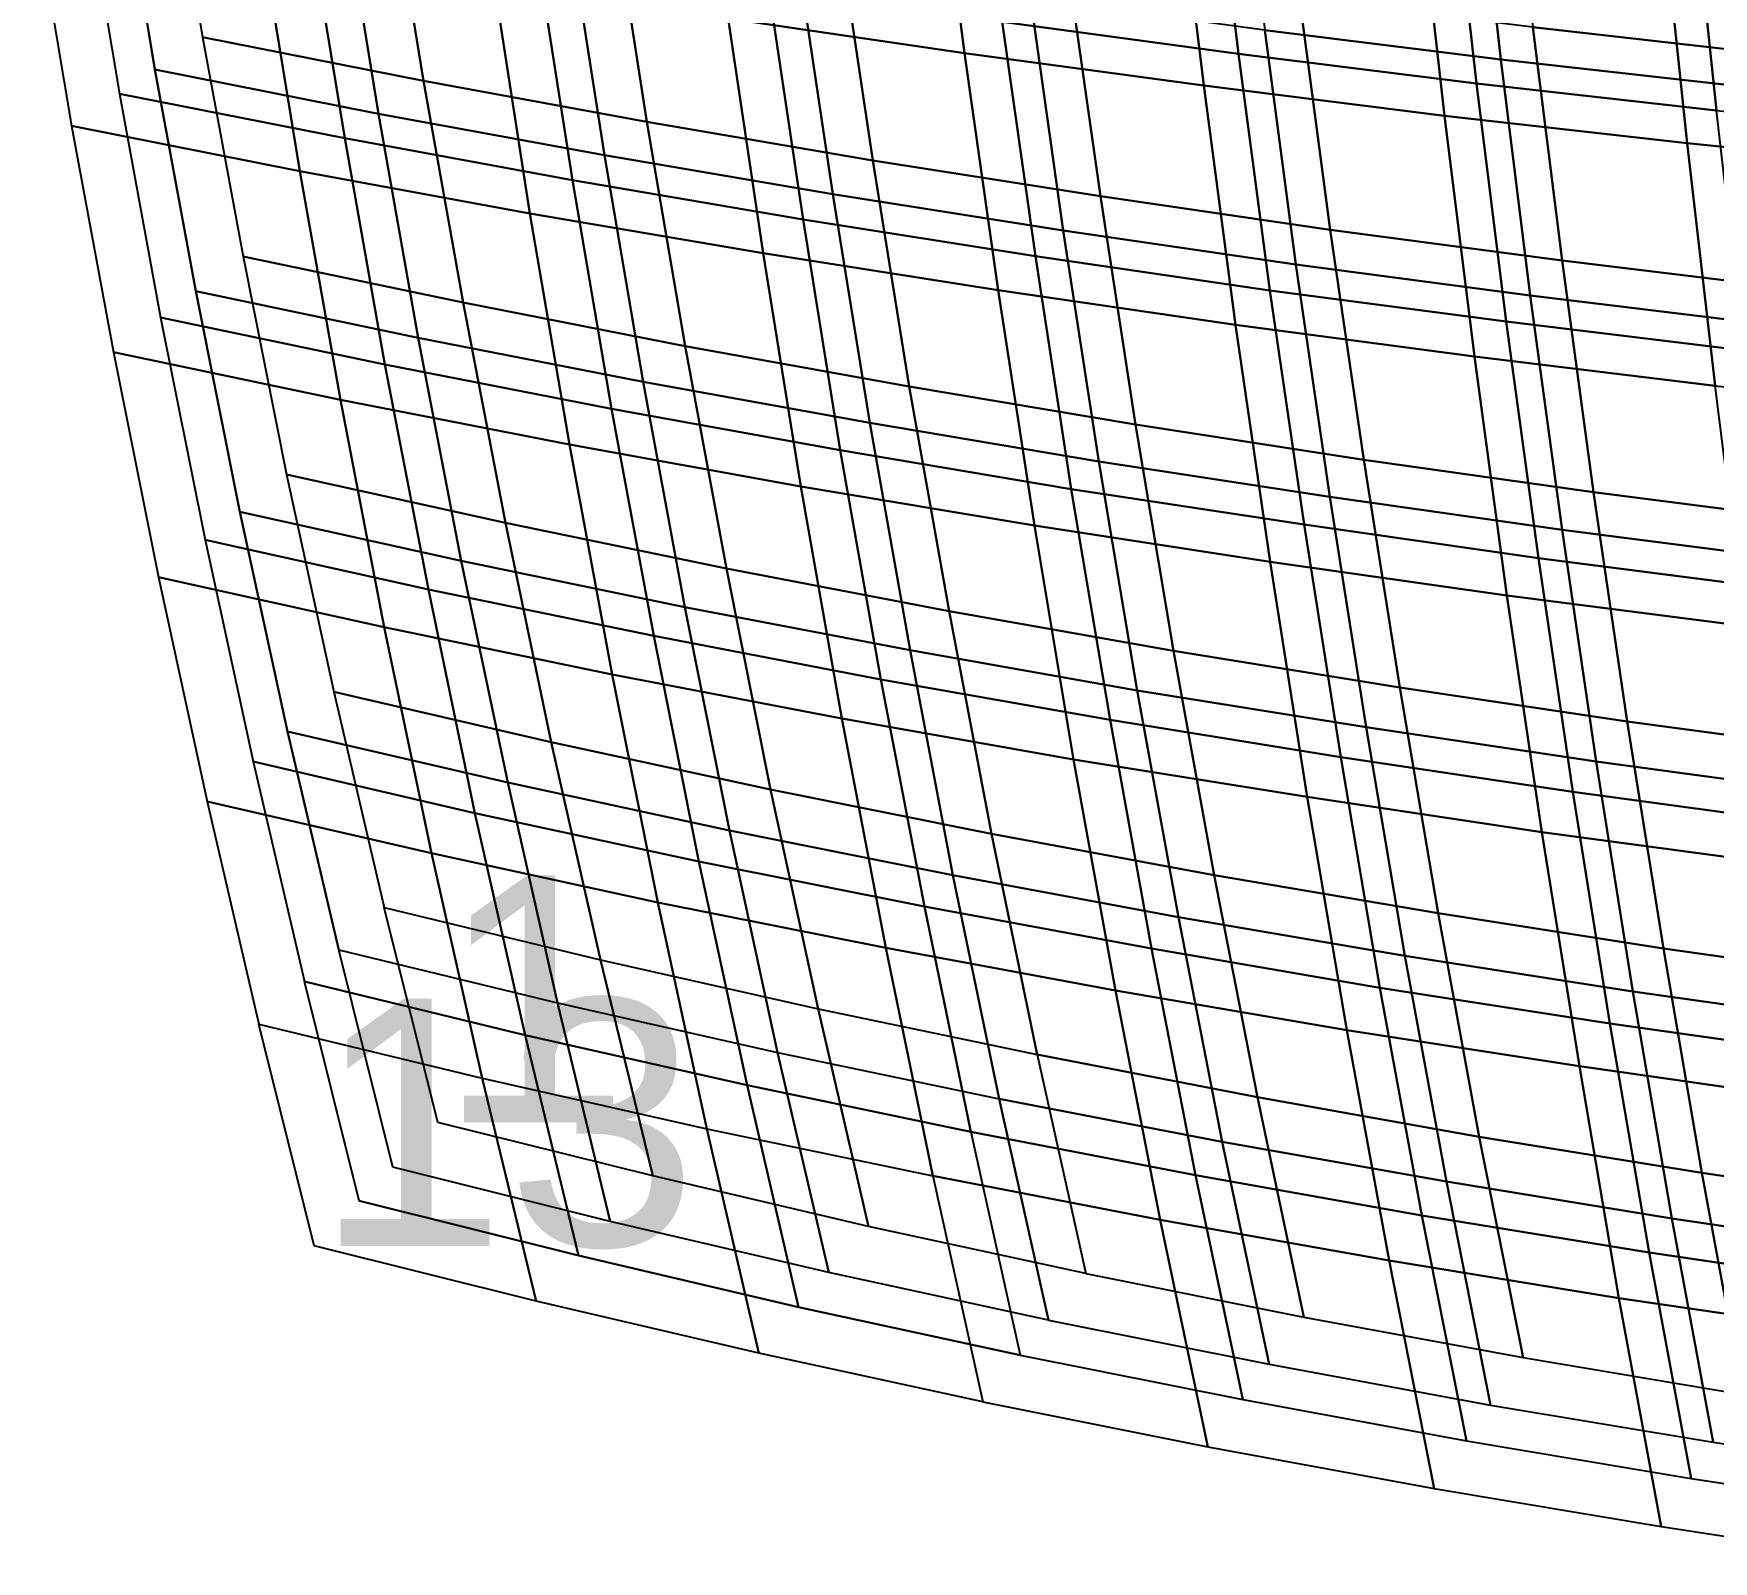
# Model space of a CAD drawing. Extents: x -19.1 to 22, y -19.1 to 19.9.
# Drawn here: x -17.29 to -10.49, y -17.43 to -11.25 of the extents above; entities that cross this region are included whole.
import ezdxf

# ---------------------------------------------------------------- set-up
doc = ezdxf.new("R2010")
doc.units = 0
for name, color, linetype in [('ERRORS', 7, 'CONTINUOUS'), ('LOWERTENDONS', 7, 'CONTINUOUS'), ('TESTBASES', 7, 'CONTINUOUS'), ('UPPERTENDONS', 7, 'CONTINUOUS')]:
    doc.layers.add(name, color=color, linetype=linetype)
doc.styles.get("Standard").update_dxf_attribs({"font": 'ARIAL.TTF', "width": 40, "oblique": 50})

msp = doc.modelspace()

# ---------------------------------------------------------------- linework, layer by layer
at = {"layer": 'LOWERTENDONS'}
for p, q in [((-11.458, -10.387, 31.241), (-11.35, -11.35, 30.945)), ((-16.797, -11.391, 28.343), (-16.947, -10.49, 28.599)), ((-16.041, -10.658, 29.057), (-15.892, -11.57, 28.789)), ((-15.122, -10.815, 29.488), (-14.978, -11.738, 29.208)), ((-14.053, -11.895, 29.601), (-14.192, -10.964, 29.893)), ((-13.254, -11.102, 30.27), (-13.121, -12.042, 29.968)), ((-12.18, -12.18, 30.308), (-12.305, -11.231, 30.621)), ((-11.35, -11.35, 30.945), (-11.231, -12.305, 30.621)), ((-16.631, -12.288, 28.064), (-16.797, -11.391, 28.343)), ((-15.892, -11.57, 28.789), (-15.731, -12.477, 28.497)), ((-14.978, -11.738, 29.208), (-14.821, -12.655, 28.903)), ((-13.904, -12.821, 29.283), (-14.053, -11.895, 29.601)), ((-13.121, -12.042, 29.968), (-12.977, -12.977, 29.638)), ((-12.042, -13.121, 29.968), (-12.18, -12.18, 30.308)), ((-16.453, -13.181, 27.764), (-16.631, -12.288, 28.064)), ((-11.231, -12.305, 30.621), (-11.102, -13.254, 30.27)), ((-15.731, -12.477, 28.497), (-15.557, -13.38, 28.181)), ((-14.821, -12.655, 28.903), (-14.652, -13.567, 28.574)), ((-13.741, -13.741, 28.942), (-13.904, -12.821, 29.283)), ((-12.977, -12.977, 29.638), (-12.821, -13.904, 29.283)), ((-11.895, -14.053, 29.601), (-12.042, -13.121, 29.968)), ((-16.26, -14.07, 27.438), (-16.453, -13.181, 27.764)), ((-11.102, -13.254, 30.27), (-10.964, -14.192, 29.893)), ((-15.557, -13.38, 28.181), (-15.369, -14.277, 27.842)), ((-14.652, -13.567, 28.574), (-14.471, -14.471, 28.221)), ((-13.567, -14.652, 28.574), (-13.741, -13.741, 28.942)), ((-12.821, -13.904, 29.283), (-12.655, -14.821, 28.903)), ((-16.053, -14.954, 27.09), (-16.26, -14.07, 27.438)), ((-11.738, -14.978, 29.208), (-11.895, -14.053, 29.601)), ((-10.964, -14.192, 29.893), (-10.815, -15.122, 29.488)), ((-15.369, -14.277, 27.842), (-15.168, -15.168, 27.477)), ((-14.471, -14.471, 28.221), (-14.277, -15.369, 27.842)), ((-13.38, -15.557, 28.181), (-13.567, -14.652, 28.574)), ((-12.655, -14.821, 28.903), (-12.477, -15.731, 28.497)), ((-15.834, -15.834, 26.718), (-16.053, -14.954, 27.09)), ((-11.57, -15.892, 28.789), (-11.738, -14.978, 29.208)), ((-10.815, -15.122, 29.488), (-10.658, -16.041, 29.057)), ((-15.168, -15.168, 27.477), (-14.954, -16.053, 27.09)), ((-14.277, -15.369, 27.842), (-14.07, -16.26, 27.438)), ((-13.181, -16.453, 27.764), (-13.38, -15.557, 28.181)), ((-12.477, -15.731, 28.497), (-12.288, -16.631, 28.064)), ((-11.391, -16.797, 28.343), (-11.57, -15.892, 28.789)), ((-10.658, -16.041, 29.057), (-10.49, -16.947, 28.599))]:
    msp.add_line(p, q, dxfattribs=at)
at = {"layer": 'TESTBASES'}
for points in [[(-14.606, -10.229, 30.766), (-14.477, -11.184, 30.493), (-13.52, -11.325, 30.878), (-13.644, -10.36, 31.162)], [(-13.491, -10.244, 30.811), (-13.368, -11.198, 30.531), (-12.411, -11.328, 30.885), (-12.528, -10.365, 31.175)], [(-13.491, -10.244, 30.811), (-13.368, -11.198, 30.531), (-12.411, -11.328, 30.885), (-12.528, -10.365, 31.175)], [(-12.422, -10.277, 30.909), (-12.305, -11.231, 30.621), (-11.35, -11.35, 30.945), (-11.458, -10.387, 31.241)], [(-12.422, -10.277, 30.909), (-12.305, -11.231, 30.621), (-11.35, -11.35, 30.945), (-11.458, -10.387, 31.241)], [(-11.327, -10.268, 30.883), (-11.22, -11.22, 30.59), (-10.268, -11.327, 30.883), (-10.369, -10.369, 31.184)], [(-16.753, -10.37, 28.271), (-16.604, -11.26, 28.018), (-15.71, -11.437, 28.459), (-15.857, -10.536, 28.724)], [(-13.644, -10.36, 31.162), (-13.52, -11.325, 30.878), (-12.552, -11.456, 31.236), (-12.671, -10.483, 31.529)], [(-12.528, -10.365, 31.175), (-12.411, -11.328, 30.885), (-11.448, -11.448, 31.211), (-11.557, -10.477, 31.51)], [(-12.528, -10.365, 31.175), (-12.411, -11.328, 30.885), (-11.448, -11.448, 31.211), (-11.557, -10.477, 31.51)], [(-11.458, -10.387, 31.241), (-11.35, -11.35, 30.945), (-10.387, -11.458, 31.241), (-10.489, -10.489, 31.546)], [(-11.458, -10.387, 31.241), (-11.35, -11.35, 30.945), (-10.387, -11.458, 31.241), (-10.489, -10.489, 31.546)], [(-16.947, -10.49, 28.599), (-16.797, -11.391, 28.343), (-15.892, -11.57, 28.789), (-16.041, -10.658, 29.057)], [(-16.947, -10.49, 28.599), (-16.797, -11.391, 28.343), (-15.892, -11.57, 28.789), (-16.041, -10.658, 29.057)], [(-15.857, -10.536, 28.724), (-15.71, -11.437, 28.459), (-14.806, -11.603, 28.873), (-14.948, -10.691, 29.15)], [(-12.671, -10.483, 31.529), (-12.552, -11.456, 31.236), (-11.578, -11.578, 31.566), (-11.689, -10.596, 31.869)], [(-11.557, -10.477, 31.51), (-11.448, -11.448, 31.211), (-10.477, -11.557, 31.51), (-10.58, -10.58, 31.817)], [(-11.557, -10.477, 31.51), (-11.448, -11.448, 31.211), (-10.477, -11.557, 31.51), (-10.58, -10.58, 31.817)], [(-17.093, -10.58, 28.845), (-16.941, -11.489, 28.587), (-16.029, -11.669, 29.037), (-16.179, -10.75, 29.307)], [(-17.093, -10.58, 28.845), (-16.941, -11.489, 28.587), (-16.029, -11.669, 29.037), (-16.179, -10.75, 29.307)], [(-11.689, -10.596, 31.869), (-11.578, -11.578, 31.566), (-10.596, -11.689, 31.869), (-10.7, -10.7, 32.179)], [(-10.58, -10.58, 31.817), (-10.477, -11.557, 31.51), (-9.498, -11.657, 31.783), (-9.593, -10.671, 32.098)], [(-10.58, -10.58, 31.817), (-10.477, -11.557, 31.51), (-9.498, -11.657, 31.783), (-9.593, -10.671, 32.098)], [(-16.041, -10.658, 29.057), (-15.892, -11.57, 28.789), (-14.978, -11.738, 29.208), (-15.122, -10.815, 29.488)], [(-16.041, -10.658, 29.057), (-15.892, -11.57, 28.789), (-14.978, -11.738, 29.208), (-15.122, -10.815, 29.488)], [(-17.288, -10.701, 29.173), (-17.134, -11.619, 28.912), (-16.211, -11.802, 29.367), (-16.363, -10.872, 29.641)], [(-14.948, -10.691, 29.15), (-14.806, -11.603, 28.873), (-13.892, -11.759, 29.261), (-14.029, -10.838, 29.55)], [(-10.7, -10.7, 32.179), (-10.596, -11.689, 31.869), (-9.606, -11.79, 32.144), (-9.702, -10.793, 32.463)], [(-16.179, -10.75, 29.307), (-16.029, -11.669, 29.037), (-15.107, -11.839, 29.46), (-15.252, -10.908, 29.742)], [(-16.179, -10.75, 29.307), (-16.029, -11.669, 29.037), (-15.107, -11.839, 29.46), (-15.252, -10.908, 29.742)], [(-16.363, -10.872, 29.641), (-16.211, -11.802, 29.367), (-15.279, -11.973, 29.795), (-15.425, -11.032, 30.081)], [(-15.122, -10.815, 29.488), (-14.978, -11.738, 29.208), (-14.053, -11.895, 29.601), (-14.192, -10.964, 29.893)], [(-15.122, -10.815, 29.488), (-14.978, -11.738, 29.208), (-14.053, -11.895, 29.601), (-14.192, -10.964, 29.893)], [(-14.029, -10.838, 29.55), (-13.892, -11.759, 29.261), (-12.97, -11.904, 29.624), (-13.102, -10.975, 29.923)], [(-15.252, -10.908, 29.742), (-15.107, -11.839, 29.46), (-14.174, -11.998, 29.855), (-14.314, -11.058, 30.15)], [(-15.252, -10.908, 29.742), (-15.107, -11.839, 29.46), (-14.174, -11.998, 29.855), (-14.314, -11.058, 30.15)], [(-14.192, -10.964, 29.893), (-14.053, -11.895, 29.601), (-13.121, -12.042, 29.968), (-13.254, -11.102, 30.27)], [(-14.192, -10.964, 29.893), (-14.053, -11.895, 29.601), (-13.121, -12.042, 29.968), (-13.254, -11.102, 30.27)], [(-13.102, -10.975, 29.923), (-12.97, -11.904, 29.624), (-12.04, -12.04, 29.96), (-12.164, -11.102, 30.27)], [(-15.425, -11.032, 30.081), (-15.279, -11.973, 29.795), (-14.335, -12.134, 30.195), (-14.477, -11.184, 30.493)], [(-14.314, -11.058, 30.15), (-14.174, -11.998, 29.855), (-13.233, -12.146, 30.226), (-13.368, -11.198, 30.531)], [(-14.314, -11.058, 30.15), (-14.174, -11.998, 29.855), (-13.233, -12.146, 30.226), (-13.368, -11.198, 30.531)], [(-13.254, -11.102, 30.27), (-13.121, -12.042, 29.968), (-12.18, -12.18, 30.308), (-12.305, -11.231, 30.621)], [(-13.254, -11.102, 30.27), (-13.121, -12.042, 29.968), (-12.18, -12.18, 30.308), (-12.305, -11.231, 30.621)], [(-12.164, -11.102, 30.27), (-12.04, -12.04, 29.96), (-11.102, -12.164, 30.27), (-11.22, -11.22, 30.59)], [(-14.477, -11.184, 30.493), (-14.335, -12.134, 30.195), (-13.384, -12.284, 30.57), (-13.52, -11.325, 30.878)], [(-13.368, -11.198, 30.531), (-13.233, -12.146, 30.226), (-12.285, -12.285, 30.569), (-12.411, -11.328, 30.885)], [(-13.368, -11.198, 30.531), (-13.233, -12.146, 30.226), (-12.285, -12.285, 30.569), (-12.411, -11.328, 30.885)], [(-16.604, -11.26, 28.018), (-16.44, -12.147, 27.742), (-15.55, -12.334, 28.17), (-15.71, -11.437, 28.459)], [(-12.305, -11.231, 30.621), (-12.18, -12.18, 30.308), (-11.231, -12.305, 30.621), (-11.35, -11.35, 30.945)], [(-12.305, -11.231, 30.621), (-12.18, -12.18, 30.308), (-11.231, -12.305, 30.621), (-11.35, -11.35, 30.945)], [(-11.22, -11.22, 30.59), (-11.102, -12.164, 30.27), (-10.159, -12.279, 30.554), (-10.268, -11.327, 30.883)], [(-13.52, -11.325, 30.878), (-13.384, -12.284, 30.57), (-12.424, -12.424, 30.916), (-12.552, -11.456, 31.236)], [(-12.411, -11.328, 30.885), (-12.285, -12.285, 30.569), (-11.328, -12.411, 30.885), (-11.448, -11.448, 31.211)], [(-12.411, -11.328, 30.885), (-12.285, -12.285, 30.569), (-11.328, -12.411, 30.885), (-11.448, -11.448, 31.211)], [(-11.35, -11.35, 30.945), (-11.231, -12.305, 30.621), (-10.277, -12.422, 30.909), (-10.387, -11.458, 31.241)], [(-11.35, -11.35, 30.945), (-11.231, -12.305, 30.621), (-10.277, -12.422, 30.909), (-10.387, -11.458, 31.241)], [(-16.797, -11.391, 28.343), (-16.631, -12.288, 28.064), (-15.731, -12.477, 28.497), (-15.892, -11.57, 28.789)], [(-16.797, -11.391, 28.343), (-16.631, -12.288, 28.064), (-15.731, -12.477, 28.497), (-15.892, -11.57, 28.789)], [(-16.941, -11.489, 28.587), (-16.774, -12.394, 28.306), (-15.866, -12.585, 28.742), (-16.029, -11.669, 29.037)], [(-16.941, -11.489, 28.587), (-16.774, -12.394, 28.306), (-15.866, -12.585, 28.742), (-16.029, -11.669, 29.037)], [(-14.806, -11.603, 28.873), (-15.71, -11.437, 28.459), (-15.55, -12.334, 28.17), (-14.651, -12.51, 28.571)], [(-12.552, -11.456, 31.236), (-12.424, -12.424, 30.916), (-11.456, -12.552, 31.236), (-11.578, -11.578, 31.566)], [(-11.448, -11.448, 31.211), (-11.328, -12.411, 30.885), (-10.365, -12.528, 31.175), (-10.477, -11.557, 31.51)], [(-11.448, -11.448, 31.211), (-11.328, -12.411, 30.885), (-10.365, -12.528, 31.175), (-10.477, -11.557, 31.51)], [(-17.134, -11.619, 28.912), (-16.965, -12.535, 28.628), (-16.046, -12.728, 29.069), (-16.211, -11.802, 29.367)], [(-14.978, -11.738, 29.208), (-15.892, -11.57, 28.789), (-15.731, -12.477, 28.497), (-14.821, -12.655, 28.903)], [(-14.978, -11.738, 29.208), (-15.892, -11.57, 28.789), (-15.731, -12.477, 28.497), (-14.821, -12.655, 28.903)], [(-13.892, -11.759, 29.261), (-14.806, -11.603, 28.873), (-14.651, -12.51, 28.571), (-13.744, -12.674, 28.947)], [(-11.578, -11.578, 31.566), (-11.456, -12.552, 31.236), (-10.483, -12.671, 31.529), (-10.596, -11.689, 31.869)], [(-15.107, -11.839, 29.46), (-16.029, -11.669, 29.037), (-15.866, -12.585, 28.742), (-14.949, -12.764, 29.151)], [(-15.107, -11.839, 29.46), (-16.029, -11.669, 29.037), (-15.866, -12.585, 28.742), (-14.949, -12.764, 29.151)], [(-10.596, -11.689, 31.869), (-10.483, -12.671, 31.529), (-9.503, -12.777, 31.796), (-9.606, -11.79, 32.144)], [(-14.053, -11.895, 29.601), (-14.978, -11.738, 29.208), (-14.821, -12.655, 28.903), (-13.904, -12.821, 29.283)], [(-14.053, -11.895, 29.601), (-14.978, -11.738, 29.208), (-14.821, -12.655, 28.903), (-13.904, -12.821, 29.283)], [(-12.97, -11.904, 29.624), (-13.892, -11.759, 29.261), (-13.744, -12.674, 28.947), (-12.828, -12.828, 29.298)], [(-15.279, -11.973, 29.795), (-16.211, -11.802, 29.367), (-16.046, -12.728, 29.069), (-15.119, -12.909, 29.483)], [(-14.174, -11.998, 29.855), (-15.107, -11.839, 29.46), (-14.949, -12.764, 29.151), (-14.023, -12.931, 29.535)], [(-14.174, -11.998, 29.855), (-15.107, -11.839, 29.46), (-14.949, -12.764, 29.151), (-14.023, -12.931, 29.535)], [(-13.121, -12.042, 29.968), (-14.053, -11.895, 29.601), (-13.904, -12.821, 29.283), (-12.977, -12.977, 29.638)], [(-13.121, -12.042, 29.968), (-14.053, -11.895, 29.601), (-13.904, -12.821, 29.283), (-12.977, -12.977, 29.638)], [(-12.04, -12.04, 29.96), (-12.97, -11.904, 29.624), (-12.828, -12.828, 29.298), (-11.904, -12.97, 29.624)], [(-14.335, -12.134, 30.195), (-15.279, -11.973, 29.795), (-15.119, -12.909, 29.483), (-14.183, -13.079, 29.871)], [(-13.233, -12.146, 30.226), (-14.174, -11.998, 29.855), (-14.023, -12.931, 29.535), (-13.089, -13.089, 29.893)], [(-13.233, -12.146, 30.226), (-14.174, -11.998, 29.855), (-14.023, -12.931, 29.535), (-13.089, -13.089, 29.893)], [(-12.18, -12.18, 30.308), (-13.121, -12.042, 29.968), (-12.977, -12.977, 29.638), (-12.042, -13.121, 29.968)], [(-12.18, -12.18, 30.308), (-13.121, -12.042, 29.968), (-12.977, -12.977, 29.638), (-12.042, -13.121, 29.968)], [(-11.102, -12.164, 30.27), (-12.04, -12.04, 29.96), (-11.904, -12.97, 29.624), (-10.975, -13.102, 29.923)], [(-16.44, -12.147, 27.742), (-16.264, -13.03, 27.445), (-15.378, -13.226, 27.858), (-15.55, -12.334, 28.17)], [(-13.384, -12.284, 30.57), (-14.335, -12.134, 30.195), (-14.183, -13.079, 29.871), (-13.237, -13.237, 30.233)], [(-12.285, -12.285, 30.569), (-13.233, -12.146, 30.226), (-13.089, -13.089, 29.893), (-12.146, -13.233, 30.226)], [(-12.285, -12.285, 30.569), (-13.233, -12.146, 30.226), (-13.089, -13.089, 29.893), (-12.146, -13.233, 30.226)], [(-10.159, -12.279, 30.554), (-11.102, -12.164, 30.27), (-10.975, -13.102, 29.923), (-10.04, -13.222, 30.198)], [(-11.231, -12.305, 30.621), (-12.18, -12.18, 30.308), (-12.042, -13.121, 29.968), (-11.102, -13.254, 30.27)], [(-11.231, -12.305, 30.621), (-12.18, -12.18, 30.308), (-12.042, -13.121, 29.968), (-11.102, -13.254, 30.27)], [(-16.631, -12.288, 28.064), (-16.453, -13.181, 27.764), (-15.557, -13.38, 28.181), (-15.731, -12.477, 28.497)], [(-16.631, -12.288, 28.064), (-16.453, -13.181, 27.764), (-15.557, -13.38, 28.181), (-15.731, -12.477, 28.497)], [(-12.424, -12.424, 30.916), (-13.384, -12.284, 30.57), (-13.237, -13.237, 30.233), (-12.284, -13.384, 30.57)], [(-11.328, -12.411, 30.885), (-12.285, -12.285, 30.569), (-12.146, -13.233, 30.226), (-11.198, -13.368, 30.531)], [(-11.328, -12.411, 30.885), (-12.285, -12.285, 30.569), (-12.146, -13.233, 30.226), (-11.198, -13.368, 30.531)], [(-10.277, -12.422, 30.909), (-11.231, -12.305, 30.621), (-11.102, -13.254, 30.27), (-10.157, -13.375, 30.549)], [(-10.277, -12.422, 30.909), (-11.231, -12.305, 30.621), (-11.102, -13.254, 30.27), (-10.157, -13.375, 30.549)], [(-15.55, -12.334, 28.17), (-15.378, -13.226, 27.858), (-14.484, -13.411, 28.246), (-14.651, -12.51, 28.571)], [(-16.774, -12.394, 28.306), (-16.594, -13.295, 28.002), (-15.69, -13.495, 28.424), (-15.866, -12.585, 28.742)], [(-16.774, -12.394, 28.306), (-16.594, -13.295, 28.002), (-15.69, -13.495, 28.424), (-15.866, -12.585, 28.742)], [(-11.456, -12.552, 31.236), (-12.424, -12.424, 30.916), (-12.284, -13.384, 30.57), (-11.325, -13.52, 30.878)], [(-10.365, -12.528, 31.175), (-11.328, -12.411, 30.885), (-11.198, -13.368, 30.531), (-10.244, -13.491, 30.811)], [(-10.365, -12.528, 31.175), (-11.328, -12.411, 30.885), (-11.198, -13.368, 30.531), (-10.244, -13.491, 30.811)], [(-15.731, -12.477, 28.497), (-15.557, -13.38, 28.181), (-14.652, -13.567, 28.574), (-14.821, -12.655, 28.903)], [(-15.731, -12.477, 28.497), (-15.557, -13.38, 28.181), (-14.652, -13.567, 28.574), (-14.821, -12.655, 28.903)], [(-16.965, -12.535, 28.628), (-16.783, -13.446, 28.321), (-15.869, -13.648, 28.747), (-16.046, -12.728, 29.069)], [(-14.651, -12.51, 28.571), (-14.484, -13.411, 28.246), (-13.583, -13.583, 28.61), (-13.744, -12.674, 28.947)], [(-10.483, -12.671, 31.529), (-11.456, -12.552, 31.236), (-11.325, -13.52, 30.878), (-10.36, -13.644, 31.162)], [(-15.866, -12.585, 28.742), (-15.69, -13.495, 28.424), (-14.778, -13.683, 28.82), (-14.949, -12.764, 29.151)], [(-15.866, -12.585, 28.742), (-15.69, -13.495, 28.424), (-14.778, -13.683, 28.82), (-14.949, -12.764, 29.151)], [(-14.821, -12.655, 28.903), (-14.652, -13.567, 28.574), (-13.741, -13.741, 28.942), (-13.904, -12.821, 29.283)], [(-14.821, -12.655, 28.903), (-14.652, -13.567, 28.574), (-13.741, -13.741, 28.942), (-13.904, -12.821, 29.283)], [(-13.744, -12.674, 28.947), (-13.583, -13.583, 28.61), (-12.674, -13.744, 28.947), (-12.828, -12.828, 29.298)], [(-16.046, -12.728, 29.069), (-15.869, -13.648, 28.747), (-14.946, -13.839, 29.148), (-15.119, -12.909, 29.483)], [(-14.949, -12.764, 29.151), (-14.778, -13.683, 28.82), (-13.859, -13.859, 29.191), (-14.023, -12.931, 29.535)], [(-14.949, -12.764, 29.151), (-14.778, -13.683, 28.82), (-13.859, -13.859, 29.191), (-14.023, -12.931, 29.535)], [(-13.904, -12.821, 29.283), (-13.741, -13.741, 28.942), (-12.821, -13.904, 29.283), (-12.977, -12.977, 29.638)], [(-13.904, -12.821, 29.283), (-13.741, -13.741, 28.942), (-12.821, -13.904, 29.283), (-12.977, -12.977, 29.638)], [(-12.828, -12.828, 29.298), (-12.674, -13.744, 28.947), (-11.759, -13.892, 29.261), (-11.904, -12.97, 29.624)], [(-15.119, -12.909, 29.483), (-14.946, -13.839, 29.148), (-14.017, -14.017, 29.523), (-14.183, -13.079, 29.871)], [(-14.023, -12.931, 29.535), (-13.859, -13.859, 29.191), (-12.931, -14.023, 29.535), (-13.089, -13.089, 29.893)], [(-14.023, -12.931, 29.535), (-13.859, -13.859, 29.191), (-12.931, -14.023, 29.535), (-13.089, -13.089, 29.893)], [(-12.977, -12.977, 29.638), (-12.821, -13.904, 29.283), (-11.895, -14.053, 29.601), (-12.042, -13.121, 29.968)], [(-12.977, -12.977, 29.638), (-12.821, -13.904, 29.283), (-11.895, -14.053, 29.601), (-12.042, -13.121, 29.968)], [(-11.904, -12.97, 29.624), (-11.759, -13.892, 29.261), (-10.838, -14.029, 29.55), (-10.975, -13.102, 29.923)], [(-16.264, -13.03, 27.445), (-16.073, -13.909, 27.123), (-15.193, -14.113, 27.523), (-15.378, -13.226, 27.858)], [(-14.183, -13.079, 29.871), (-14.017, -14.017, 29.523), (-13.079, -14.183, 29.871), (-13.237, -13.237, 30.233)], [(-13.089, -13.089, 29.893), (-12.931, -14.023, 29.535), (-11.998, -14.174, 29.855), (-12.146, -13.233, 30.226)], [(-13.089, -13.089, 29.893), (-12.931, -14.023, 29.535), (-11.998, -14.174, 29.855), (-12.146, -13.233, 30.226)], [(-12.042, -13.121, 29.968), (-11.895, -14.053, 29.601), (-10.964, -14.192, 29.893), (-11.102, -13.254, 30.27)], [(-12.042, -13.121, 29.968), (-11.895, -14.053, 29.601), (-10.964, -14.192, 29.893), (-11.102, -13.254, 30.27)], [(-10.975, -13.102, 29.923), (-10.838, -14.029, 29.55), (-9.913, -14.154, 29.814), (-10.04, -13.222, 30.198)], [(-16.453, -13.181, 27.764), (-16.26, -14.07, 27.438), (-15.369, -14.277, 27.842), (-15.557, -13.38, 28.181)], [(-16.453, -13.181, 27.764), (-16.26, -14.07, 27.438), (-15.369, -14.277, 27.842), (-15.557, -13.38, 28.181)], [(-15.378, -13.226, 27.858), (-15.193, -14.113, 27.523), (-14.305, -14.305, 27.897), (-14.484, -13.411, 28.246)], [(-13.237, -13.237, 30.233), (-13.079, -14.183, 29.871), (-12.134, -14.335, 30.195), (-12.284, -13.384, 30.57)], [(-12.146, -13.233, 30.226), (-11.998, -14.174, 29.855), (-11.058, -14.314, 30.15), (-11.198, -13.368, 30.531)], [(-12.146, -13.233, 30.226), (-11.998, -14.174, 29.855), (-11.058, -14.314, 30.15), (-11.198, -13.368, 30.531)], [(-11.102, -13.254, 30.27), (-10.964, -14.192, 29.893), (-10.028, -14.318, 30.16), (-10.157, -13.375, 30.549)], [(-11.102, -13.254, 30.27), (-10.964, -14.192, 29.893), (-10.028, -14.318, 30.16), (-10.157, -13.375, 30.549)], [(-16.594, -13.295, 28.002), (-16.4, -14.192, 27.674), (-15.502, -14.4, 28.082), (-15.69, -13.495, 28.424)], [(-16.594, -13.295, 28.002), (-16.4, -14.192, 27.674), (-15.502, -14.4, 28.082), (-15.69, -13.495, 28.424)], [(-15.557, -13.38, 28.181), (-15.369, -14.277, 27.842), (-14.471, -14.471, 28.221), (-14.652, -13.567, 28.574)], [(-15.557, -13.38, 28.181), (-15.369, -14.277, 27.842), (-14.471, -14.471, 28.221), (-14.652, -13.567, 28.574)], [(-12.284, -13.384, 30.57), (-12.134, -14.335, 30.195), (-11.184, -14.477, 30.493), (-11.325, -13.52, 30.878)], [(-11.198, -13.368, 30.531), (-11.058, -14.314, 30.15), (-10.114, -14.442, 30.42), (-10.244, -13.491, 30.811)], [(-11.198, -13.368, 30.531), (-11.058, -14.314, 30.15), (-10.114, -14.442, 30.42), (-10.244, -13.491, 30.811)], [(-16.783, -13.446, 28.321), (-16.586, -14.353, 27.989), (-15.678, -14.563, 28.402), (-15.869, -13.648, 28.747)], [(-14.484, -13.411, 28.246), (-14.305, -14.305, 27.897), (-13.411, -14.484, 28.246), (-13.583, -13.583, 28.61)], [(-15.69, -13.495, 28.424), (-15.502, -14.4, 28.082), (-14.596, -14.596, 28.464), (-14.778, -13.683, 28.82)], [(-15.69, -13.495, 28.424), (-15.502, -14.4, 28.082), (-14.596, -14.596, 28.464), (-14.778, -13.683, 28.82)], [(-11.325, -13.52, 30.878), (-11.184, -14.477, 30.493), (-10.229, -14.606, 30.766), (-10.36, -13.644, 31.162)], [(-14.652, -13.567, 28.574), (-14.471, -14.471, 28.221), (-13.567, -14.652, 28.574), (-13.741, -13.741, 28.942)], [(-14.652, -13.567, 28.574), (-14.471, -14.471, 28.221), (-13.567, -14.652, 28.574), (-13.741, -13.741, 28.942)], [(-12.674, -13.744, 28.947), (-13.583, -13.583, 28.61), (-13.411, -14.484, 28.246), (-12.51, -14.651, 28.571)], [(-15.869, -13.648, 28.747), (-15.678, -14.563, 28.402), (-14.762, -14.762, 28.787), (-14.946, -13.839, 29.148)], [(-14.778, -13.683, 28.82), (-14.596, -14.596, 28.464), (-13.683, -14.778, 28.82), (-13.859, -13.859, 29.191)], [(-14.778, -13.683, 28.82), (-14.596, -14.596, 28.464), (-13.683, -14.778, 28.82), (-13.859, -13.859, 29.191)], [(-12.821, -13.904, 29.283), (-13.741, -13.741, 28.942), (-13.567, -14.652, 28.574), (-12.655, -14.821, 28.903)], [(-12.821, -13.904, 29.283), (-13.741, -13.741, 28.942), (-13.567, -14.652, 28.574), (-12.655, -14.821, 28.903)], [(-11.759, -13.892, 29.261), (-12.674, -13.744, 28.947), (-12.51, -14.651, 28.571), (-11.603, -14.806, 28.873)], [(-14.946, -13.839, 29.148), (-14.762, -14.762, 28.787), (-13.839, -14.946, 29.148), (-14.017, -14.017, 29.523)], [(-12.931, -14.023, 29.535), (-13.859, -13.859, 29.191), (-13.683, -14.778, 28.82), (-12.764, -14.949, 29.151)], [(-12.931, -14.023, 29.535), (-13.859, -13.859, 29.191), (-13.683, -14.778, 28.82), (-12.764, -14.949, 29.151)], [(-16.073, -13.909, 27.123), (-15.869, -14.782, 26.779), (-14.994, -14.994, 27.162), (-15.193, -14.113, 27.523)], [(-11.895, -14.053, 29.601), (-12.821, -13.904, 29.283), (-12.655, -14.821, 28.903), (-11.738, -14.978, 29.208)], [(-11.895, -14.053, 29.601), (-12.821, -13.904, 29.283), (-12.655, -14.821, 28.903), (-11.738, -14.978, 29.208)], [(-10.838, -14.029, 29.55), (-11.759, -13.892, 29.261), (-11.603, -14.806, 28.873), (-10.691, -14.948, 29.15)], [(-16.26, -14.07, 27.438), (-16.053, -14.954, 27.09), (-15.168, -15.168, 27.477), (-15.369, -14.277, 27.842)], [(-16.26, -14.07, 27.438), (-16.053, -14.954, 27.09), (-15.168, -15.168, 27.477), (-15.369, -14.277, 27.842)], [(-13.079, -14.183, 29.871), (-14.017, -14.017, 29.523), (-13.839, -14.946, 29.148), (-12.909, -15.119, 29.483)], [(-11.998, -14.174, 29.855), (-12.931, -14.023, 29.535), (-12.764, -14.949, 29.151), (-11.839, -15.107, 29.46)], [(-11.998, -14.174, 29.855), (-12.931, -14.023, 29.535), (-12.764, -14.949, 29.151), (-11.839, -15.107, 29.46)], [(-10.964, -14.192, 29.893), (-11.895, -14.053, 29.601), (-11.738, -14.978, 29.208), (-10.815, -15.122, 29.488)], [(-10.964, -14.192, 29.893), (-11.895, -14.053, 29.601), (-11.738, -14.978, 29.208), (-10.815, -15.122, 29.488)], [(-9.913, -14.154, 29.814), (-10.838, -14.029, 29.55), (-10.691, -14.948, 29.15), (-9.776, -15.078, 29.403)], [(-15.193, -14.113, 27.523), (-14.994, -14.994, 27.162), (-14.113, -15.193, 27.523), (-14.305, -14.305, 27.897)], [(-16.4, -14.192, 27.674), (-16.191, -15.082, 27.323), (-15.299, -15.299, 27.714), (-15.502, -14.4, 28.082)], [(-16.4, -14.192, 27.674), (-16.191, -15.082, 27.323), (-15.299, -15.299, 27.714), (-15.502, -14.4, 28.082)], [(-12.134, -14.335, 30.195), (-13.079, -14.183, 29.871), (-12.909, -15.119, 29.483), (-11.973, -15.279, 29.795)], [(-11.058, -14.314, 30.15), (-11.998, -14.174, 29.855), (-11.839, -15.107, 29.46), (-10.908, -15.252, 29.742)], [(-11.058, -14.314, 30.15), (-11.998, -14.174, 29.855), (-11.839, -15.107, 29.46), (-10.908, -15.252, 29.742)], [(-10.028, -14.318, 30.16), (-10.964, -14.192, 29.893), (-10.815, -15.122, 29.488), (-9.889, -15.253, 29.744)], [(-10.028, -14.318, 30.16), (-10.964, -14.192, 29.893), (-10.815, -15.122, 29.488), (-9.889, -15.253, 29.744)], [(-15.369, -14.277, 27.842), (-15.168, -15.168, 27.477), (-14.277, -15.369, 27.842), (-14.471, -14.471, 28.221)], [(-15.369, -14.277, 27.842), (-15.168, -15.168, 27.477), (-14.277, -15.369, 27.842), (-14.471, -14.471, 28.221)], [(-14.305, -14.305, 27.897), (-14.113, -15.193, 27.523), (-13.226, -15.378, 27.858), (-13.411, -14.484, 28.246)], [(-11.184, -14.477, 30.493), (-12.134, -14.335, 30.195), (-11.973, -15.279, 29.795), (-11.032, -15.425, 30.081)], [(-10.114, -14.442, 30.42), (-11.058, -14.314, 30.15), (-10.908, -15.252, 29.742), (-9.975, -15.384, 30)], [(-10.114, -14.442, 30.42), (-11.058, -14.314, 30.15), (-10.908, -15.252, 29.742), (-9.975, -15.384, 30)], [(-16.586, -14.353, 27.989), (-16.376, -15.254, 27.634), (-15.473, -15.473, 28.029), (-15.678, -14.563, 28.402)], [(-15.502, -14.4, 28.082), (-15.299, -15.299, 27.714), (-14.4, -15.502, 28.082), (-14.596, -14.596, 28.464)], [(-15.502, -14.4, 28.082), (-15.299, -15.299, 27.714), (-14.4, -15.502, 28.082), (-14.596, -14.596, 28.464)], [(-14.471, -14.471, 28.221), (-14.277, -15.369, 27.842), (-13.38, -15.557, 28.181), (-13.567, -14.652, 28.574)], [(-14.471, -14.471, 28.221), (-14.277, -15.369, 27.842), (-13.38, -15.557, 28.181), (-13.567, -14.652, 28.574)], [(-10.229, -14.606, 30.766), (-11.184, -14.477, 30.493), (-11.032, -15.425, 30.081), (-10.088, -15.559, 30.342)], [(-13.411, -14.484, 28.246), (-13.226, -15.378, 27.858), (-12.334, -15.55, 28.17), (-12.51, -14.651, 28.571)], [(-15.678, -14.563, 28.402), (-15.473, -15.473, 28.029), (-14.563, -15.678, 28.402), (-14.762, -14.762, 28.787)], [(-14.596, -14.596, 28.464), (-14.4, -15.502, 28.082), (-13.495, -15.69, 28.424), (-13.683, -14.778, 28.82)], [(-14.596, -14.596, 28.464), (-14.4, -15.502, 28.082), (-13.495, -15.69, 28.424), (-13.683, -14.778, 28.82)], [(-13.567, -14.652, 28.574), (-13.38, -15.557, 28.181), (-12.477, -15.731, 28.497), (-12.655, -14.821, 28.903)], [(-13.567, -14.652, 28.574), (-13.38, -15.557, 28.181), (-12.477, -15.731, 28.497), (-12.655, -14.821, 28.903)], [(-12.51, -14.651, 28.571), (-12.334, -15.55, 28.17), (-11.437, -15.71, 28.459), (-11.603, -14.806, 28.873)], [(-15.652, -15.652, 26.411), (-15.869, -14.782, 26.779), (-14.994, -14.994, 27.162), (-14.782, -15.869, 26.779)], [(-14.762, -14.762, 28.787), (-14.563, -15.678, 28.402), (-13.648, -15.869, 28.747), (-13.839, -14.946, 29.148)], [(-13.683, -14.778, 28.82), (-13.495, -15.69, 28.424), (-12.585, -15.866, 28.742), (-12.764, -14.949, 29.151)], [(-13.683, -14.778, 28.82), (-13.495, -15.69, 28.424), (-12.585, -15.866, 28.742), (-12.764, -14.949, 29.151)], [(-11.603, -14.806, 28.873), (-11.437, -15.71, 28.459), (-10.536, -15.857, 28.724), (-10.691, -14.948, 29.15)], [(-12.655, -14.821, 28.903), (-12.477, -15.731, 28.497), (-11.57, -15.892, 28.789), (-11.738, -14.978, 29.208)], [(-12.655, -14.821, 28.903), (-12.477, -15.731, 28.497), (-11.57, -15.892, 28.789), (-11.738, -14.978, 29.208)], [(-15.834, -15.834, 26.718), (-16.053, -14.954, 27.09), (-15.168, -15.168, 27.477), (-14.954, -16.053, 27.09)], [(-15.834, -15.834, 26.718), (-16.053, -14.954, 27.09), (-15.168, -15.168, 27.477), (-14.954, -16.053, 27.09)], [(-13.839, -14.946, 29.148), (-13.648, -15.869, 28.747), (-12.728, -16.046, 29.069), (-12.909, -15.119, 29.483)], [(-12.764, -14.949, 29.151), (-12.585, -15.866, 28.742), (-11.669, -16.029, 29.037), (-11.839, -15.107, 29.46)], [(-12.764, -14.949, 29.151), (-12.585, -15.866, 28.742), (-11.669, -16.029, 29.037), (-11.839, -15.107, 29.46)], [(-10.691, -14.948, 29.15), (-10.536, -15.857, 28.724), (-9.631, -15.99, 28.966), (-9.776, -15.078, 29.403)], [(-14.782, -15.869, 26.779), (-14.994, -14.994, 27.162), (-14.113, -15.193, 27.523), (-13.909, -16.073, 27.123)], [(-11.738, -14.978, 29.208), (-11.57, -15.892, 28.789), (-10.658, -16.041, 29.057), (-10.815, -15.122, 29.488)], [(-11.738, -14.978, 29.208), (-11.57, -15.892, 28.789), (-10.658, -16.041, 29.057), (-10.815, -15.122, 29.488)], [(-15.97, -15.97, 26.947), (-16.191, -15.082, 27.323), (-15.299, -15.299, 27.714), (-15.082, -16.191, 27.323)], [(-15.97, -15.97, 26.947), (-16.191, -15.082, 27.323), (-15.299, -15.299, 27.714), (-15.082, -16.191, 27.323)], [(-12.909, -15.119, 29.483), (-12.728, -16.046, 29.069), (-11.802, -16.211, 29.367), (-11.973, -15.279, 29.795)], [(-11.839, -15.107, 29.46), (-11.669, -16.029, 29.037), (-10.75, -16.179, 29.307), (-10.908, -15.252, 29.742)], [(-11.839, -15.107, 29.46), (-11.669, -16.029, 29.037), (-10.75, -16.179, 29.307), (-10.908, -15.252, 29.742)], [(-10.815, -15.122, 29.488), (-10.658, -16.041, 29.057), (-9.743, -16.176, 29.302), (-9.889, -15.253, 29.744)], [(-10.815, -15.122, 29.488), (-10.658, -16.041, 29.057), (-9.743, -16.176, 29.302), (-9.889, -15.253, 29.744)], [(-14.954, -16.053, 27.09), (-15.168, -15.168, 27.477), (-14.277, -15.369, 27.842), (-14.07, -16.26, 27.438)], [(-14.954, -16.053, 27.09), (-15.168, -15.168, 27.477), (-14.277, -15.369, 27.842), (-14.07, -16.26, 27.438)], [(-13.909, -16.073, 27.123), (-14.113, -15.193, 27.523), (-13.226, -15.378, 27.858), (-13.03, -16.264, 27.445)], [(-16.152, -16.152, 27.254), (-16.376, -15.254, 27.634), (-15.473, -15.473, 28.029), (-15.254, -16.376, 27.634)], [(-11.973, -15.279, 29.795), (-11.802, -16.211, 29.367), (-10.872, -16.363, 29.641), (-11.032, -15.425, 30.081)], [(-10.908, -15.252, 29.742), (-10.75, -16.179, 29.307), (-9.827, -16.315, 29.554), (-9.975, -15.384, 30)], [(-10.908, -15.252, 29.742), (-10.75, -16.179, 29.307), (-9.827, -16.315, 29.554), (-9.975, -15.384, 30)], [(-15.082, -16.191, 27.323), (-15.299, -15.299, 27.714), (-14.4, -15.502, 28.082), (-14.192, -16.4, 27.674)], [(-15.082, -16.191, 27.323), (-15.299, -15.299, 27.714), (-14.4, -15.502, 28.082), (-14.192, -16.4, 27.674)], [(-14.07, -16.26, 27.438), (-14.277, -15.369, 27.842), (-13.38, -15.557, 28.181), (-13.181, -16.453, 27.764)], [(-14.07, -16.26, 27.438), (-14.277, -15.369, 27.842), (-13.38, -15.557, 28.181), (-13.181, -16.453, 27.764)], [(-13.03, -16.264, 27.445), (-12.147, -16.44, 27.742), (-12.334, -15.55, 28.17), (-13.226, -15.378, 27.858)], [(-11.032, -15.425, 30.081), (-10.872, -16.363, 29.641), (-9.938, -16.5, 29.891), (-10.088, -15.559, 30.342)], [(-15.254, -16.376, 27.634), (-15.473, -15.473, 28.029), (-14.563, -15.678, 28.402), (-14.353, -16.586, 27.989)], [(-14.192, -16.4, 27.674), (-14.4, -15.502, 28.082), (-13.495, -15.69, 28.424), (-13.295, -16.594, 28.002)], [(-14.192, -16.4, 27.674), (-14.4, -15.502, 28.082), (-13.495, -15.69, 28.424), (-13.295, -16.594, 28.002)], [(-13.181, -16.453, 27.764), (-12.288, -16.631, 28.064), (-12.477, -15.731, 28.497), (-13.38, -15.557, 28.181)], [(-13.181, -16.453, 27.764), (-12.288, -16.631, 28.064), (-12.477, -15.731, 28.497), (-13.38, -15.557, 28.181)], [(-12.334, -15.55, 28.17), (-12.147, -16.44, 27.742), (-11.26, -16.604, 28.018), (-11.437, -15.71, 28.459)], [(-14.353, -16.586, 27.989), (-14.563, -15.678, 28.402), (-13.648, -15.869, 28.747), (-13.446, -16.783, 28.321)], [(-13.295, -16.594, 28.002), (-12.394, -16.774, 28.306), (-12.585, -15.866, 28.742), (-13.495, -15.69, 28.424)], [(-13.295, -16.594, 28.002), (-12.394, -16.774, 28.306), (-12.585, -15.866, 28.742), (-13.495, -15.69, 28.424)], [(-12.477, -15.731, 28.497), (-12.288, -16.631, 28.064), (-11.391, -16.797, 28.343), (-11.57, -15.892, 28.789)], [(-12.477, -15.731, 28.497), (-12.288, -16.631, 28.064), (-11.391, -16.797, 28.343), (-11.57, -15.892, 28.789)], [(-11.437, -15.71, 28.459), (-11.26, -16.604, 28.018), (-10.37, -16.753, 28.271), (-10.536, -15.857, 28.724)], [(-13.446, -16.783, 28.321), (-12.535, -16.965, 28.628), (-12.728, -16.046, 29.069), (-13.648, -15.869, 28.747)], [(-12.585, -15.866, 28.742), (-12.394, -16.774, 28.306), (-11.489, -16.941, 28.587), (-11.669, -16.029, 29.037)], [(-12.585, -15.866, 28.742), (-12.394, -16.774, 28.306), (-11.489, -16.941, 28.587), (-11.669, -16.029, 29.037)], [(-11.57, -15.892, 28.789), (-11.391, -16.797, 28.343), (-10.49, -16.947, 28.599), (-10.658, -16.041, 29.057)], [(-11.57, -15.892, 28.789), (-11.391, -16.797, 28.343), (-10.49, -16.947, 28.599), (-10.658, -16.041, 29.057)], [(-10.536, -15.857, 28.724), (-10.37, -16.753, 28.271), (-9.476, -16.89, 28.502), (-9.631, -15.99, 28.966)], [(-11.669, -16.029, 29.037), (-11.489, -16.941, 28.587), (-10.58, -17.093, 28.845), (-10.75, -16.179, 29.307)], [(-11.669, -16.029, 29.037), (-11.489, -16.941, 28.587), (-10.58, -17.093, 28.845), (-10.75, -16.179, 29.307)], [(-10.658, -16.041, 29.057), (-10.49, -16.947, 28.599), (-9.586, -17.086, 28.833), (-9.743, -16.176, 29.302)], [(-10.658, -16.041, 29.057), (-10.49, -16.947, 28.599), (-9.586, -17.086, 28.833), (-9.743, -16.176, 29.302)], [(-12.728, -16.046, 29.069), (-12.535, -16.965, 28.628), (-11.619, -17.134, 28.912), (-11.802, -16.211, 29.367)], [(-10.75, -16.179, 29.307), (-10.58, -17.093, 28.845), (-9.669, -17.233, 29.081), (-9.827, -16.315, 29.554)], [(-10.75, -16.179, 29.307), (-10.58, -17.093, 28.845), (-9.669, -17.233, 29.081), (-9.827, -16.315, 29.554)], [(-11.802, -16.211, 29.367), (-11.619, -17.134, 28.912), (-10.701, -17.288, 29.173), (-10.872, -16.363, 29.641)], [(-10.872, -16.363, 29.641), (-10.701, -17.288, 29.173), (-9.779, -17.429, 29.412), (-9.938, -16.5, 29.891)]]:
    msp.add_3dface(points, dxfattribs=at)
at = {"layer": 'UPPERTENDONS'}
for p, q in [((-12.411, -11.328, 30.885), (-13.368, -11.198, 30.531)), ((-11.448, -11.448, 31.211), (-12.411, -11.328, 30.885)), ((-16.941, -11.489, 28.587), (-16.029, -11.669, 29.037)), ((-10.477, -11.557, 31.51), (-11.448, -11.448, 31.211)), ((-16.029, -11.669, 29.037), (-15.107, -11.839, 29.46)), ((-15.107, -11.839, 29.46), (-14.174, -11.998, 29.855)), ((-14.174, -11.998, 29.855), (-13.233, -12.146, 30.226)), ((-13.233, -12.146, 30.226), (-12.285, -12.285, 30.569)), ((-12.285, -12.285, 30.569), (-11.328, -12.411, 30.885)), ((-15.866, -12.585, 28.742), (-16.774, -12.394, 28.306)), ((-11.328, -12.411, 30.885), (-10.365, -12.528, 31.175)), ((-14.949, -12.764, 29.151), (-15.866, -12.585, 28.742)), ((-14.023, -12.931, 29.535), (-14.949, -12.764, 29.151)), ((-13.089, -13.089, 29.893), (-14.023, -12.931, 29.535)), ((-12.146, -13.233, 30.226), (-13.089, -13.089, 29.893)), ((-11.198, -13.368, 30.531), (-12.146, -13.233, 30.226)), ((-16.594, -13.295, 28.002), (-15.69, -13.495, 28.424)), ((-10.244, -13.491, 30.811), (-11.198, -13.368, 30.531)), ((-15.69, -13.495, 28.424), (-14.778, -13.683, 28.82)), ((-14.778, -13.683, 28.82), (-13.859, -13.859, 29.191)), ((-13.859, -13.859, 29.191), (-12.931, -14.023, 29.535)), ((-12.931, -14.023, 29.535), (-11.998, -14.174, 29.855)), ((-15.502, -14.4, 28.082), (-16.4, -14.192, 27.674)), ((-11.998, -14.174, 29.855), (-11.058, -14.314, 30.15)), ((-11.058, -14.314, 30.15), (-10.114, -14.442, 30.42)), ((-14.596, -14.596, 28.464), (-15.502, -14.4, 28.082)), ((-13.683, -14.778, 28.82), (-14.596, -14.596, 28.464)), ((-12.764, -14.949, 29.151), (-13.683, -14.778, 28.82)), ((-11.839, -15.107, 29.46), (-12.764, -14.949, 29.151)), ((-15.299, -15.299, 27.714), (-16.191, -15.082, 27.323)), ((-10.908, -15.252, 29.742), (-11.839, -15.107, 29.46)), ((-9.975, -15.384, 30), (-10.908, -15.252, 29.742)), ((-14.4, -15.502, 28.082), (-15.299, -15.299, 27.714)), ((-13.495, -15.69, 28.424), (-14.4, -15.502, 28.082)), ((-12.585, -15.866, 28.742), (-13.495, -15.69, 28.424)), ((-11.669, -16.029, 29.037), (-12.585, -15.866, 28.742)), ((-15.97, -15.97, 26.947), (-15.082, -16.191, 27.323)), ((-10.75, -16.179, 29.307), (-11.669, -16.029, 29.037)), ((-9.827, -16.315, 29.554), (-10.75, -16.179, 29.307)), ((-15.082, -16.191, 27.323), (-14.192, -16.4, 27.674)), ((-14.192, -16.4, 27.674), (-13.295, -16.594, 28.002)), ((-13.295, -16.594, 28.002), (-12.394, -16.774, 28.306)), ((-12.394, -16.774, 28.306), (-11.489, -16.941, 28.587)), ((-11.489, -16.941, 28.587), (-10.58, -17.093, 28.845)), ((-10.58, -17.093, 28.845), (-9.669, -17.233, 29.081))]:
    msp.add_line(p, q, dxfattribs=at)

# ---------------------------------------------------------------- texts
at = {"layer": 'ERRORS'}
for s, p in [('1', (-15.652, -15.652, 26.411)), ('13', (-16.152, -16.152, 27.254))]:
    msp.add_text(s, height=1, dxfattribs=at).set_placement(p)

doc.saveas('drawing.dxf')
